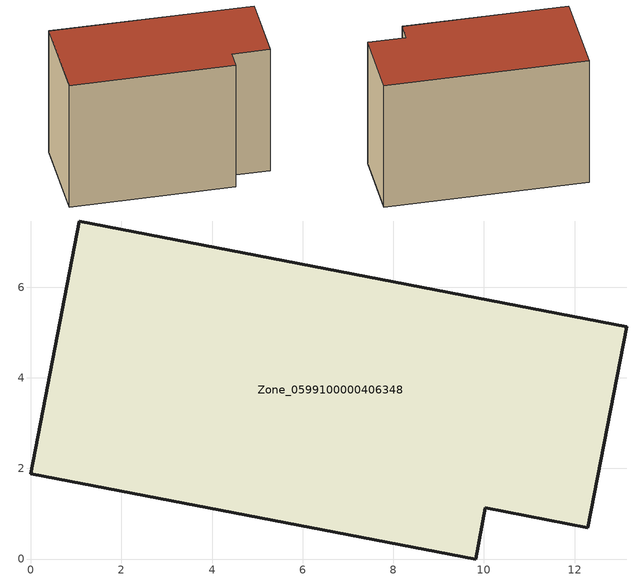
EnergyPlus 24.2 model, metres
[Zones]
Zone_0599100000406348
 floor ground (C_G): 10.03,1.13 9.81,0 0,1.88 1.07,7.46 13.15,5.12 12.29,0.69 z0
 wall outside (C_F): 1.07,7.46 0,1.88 9.81,0 10.03,1.13 12.29,0.69 13.15,5.12 1.07,7.46 z0:8.71
 roof outside (C_R): 12.29,0.69 13.15,5.12 1.07,7.46 0,1.88 9.81,0 10.03,1.13 z8.71
[BUILDING]
Pand.0599100000406348: North Axis=0; Terrain=City; Loads Convergence Tolerance Value=0.04; Temperature Convergence Tolerance Value=0.4; Solar Distribution=FullExterior; Maximum Number of Warmup Days=25; Minimum Number of Warmup Days=1
[Site:Location]
Rotterdam.The.Hague.AP_ZH_NLD Design_Conditions: Latitude=51.96; Longitude=4.45; Time Zone=1; Elevation=-4.5
[SITE:GROUNDTEMPERATURE:BUILDINGSURFACE]
18, 18, 18, 18, 18, 18, 18, 18, 18, 18, 18, 18
[MATERIAL] Thermal Absorptance=0.9; Solar Absorptance=0.7; Visible Absorptance=0.7
Name | Roughness | Thickness | Conductivity | Density | Specific Heat
G.TI.1992-2005 | MediumSmooth | 0.15 | 0.06 | 540 | 1210
F.TI.1992-2005 | Rough | 0.3 | 0.12 | 1920 | 840
R.TI.1992-2005 | MediumRough | 0.2 | 0.08 | 1500 | 1000
[CONSTRUCTION]
C_G: G.TI.1992-2005
C_F: F.TI.1992-2005
C_R: R.TI.1992-2005
[ZONE]
Zone_0599100000406348: Type=1; Multiplier=1; Ceiling Height=Autocalculate; Volume=Autocalculate; Floor Area=autocalculate; Part of Total Floor Area=Yes
[ZONEINFILTRATION:DESIGNFLOWRATE]
Infil_Zone_0599100000406348: Zone or ZoneList or Space or SpaceList=Zone_0599100000406348; Schedule=AlwaysOn; Design Flow Rate Calculation Method=Flow/Area; Flow Rate per Floor Area=0.0015; Constant Term Coefficient=1; Temperature Term Coefficient=0; Velocity Term Coefficient=0; Velocity Squared Term Coefficient=0
[HVACTEMPLATE:ZONE:IDEALLOADSAIRSYSTEM]
Zone_0599100000406348: Maximum Heating Supply Air Temperature=50; Minimum Cooling Supply Air Temperature=13; Maximum Heating Supply Air Humidity Ratio=0.0156; Minimum Cooling Supply Air Humidity Ratio=0.0077; Heating Limit=NoLimit; Cooling Limit=NoLimit; Dehumidification Control Type=ConstantSensibleHeatRatio; Cooling Sensible Heat Ratio=0.7; Dehumidification Setpoint=60; Humidification Control Type=None; Humidification Setpoint=30; Outdoor Air Method=None; Outdoor Air Flow Rate per Person=0.00944; Outdoor Air Flow Rate per Zone Floor Area=0; Outdoor Air Flow Rate per Zone=0; Demand Controlled Ventilation Type=None; Outdoor Air Economizer Type=NoEconomizer; Heat Recovery Type=None; Sensible Heat Recovery Effectiveness=0.7; Latent Heat Recovery Effectiveness=0.65
[ZONECONTROL:THERMOSTAT]
ThermostatControl_Zone_0599100000406348: Zone or ZoneList=Zone_0599100000406348; Control Type Schedule=DualSetpointControlType; Control 1=Thermostat_Zone_0599100000406348; Temperature Difference Between Cutout And Setpoint=0
[THERMOSTATSETPOINT:DUALSETPOINT]
Thermostat_Zone_0599100000406348: Heating Setpoint Temperature Schedule=HeatingSetpoint_Zone_0599100000406348; Cooling Setpoint Temperature Schedule=CoolingSetpoint_Zone_0599100000406348
[SCHEDULE:COMPACT]
HeatingSetpoint_Zone_0599100000406348: Through: 12/31, For: AllDays, Until: 24:00, 21
CoolingSetpoint_Zone_0599100000406348: Through: 12/31, For: AllDays, Until: 24:00, 24
DualSetpointControlType: Through: 12/31, For: AllDays, Until: 24:00, 4
AlwaysOn: Through: 12/31, For: AllDays, Until: 24:00, 1
